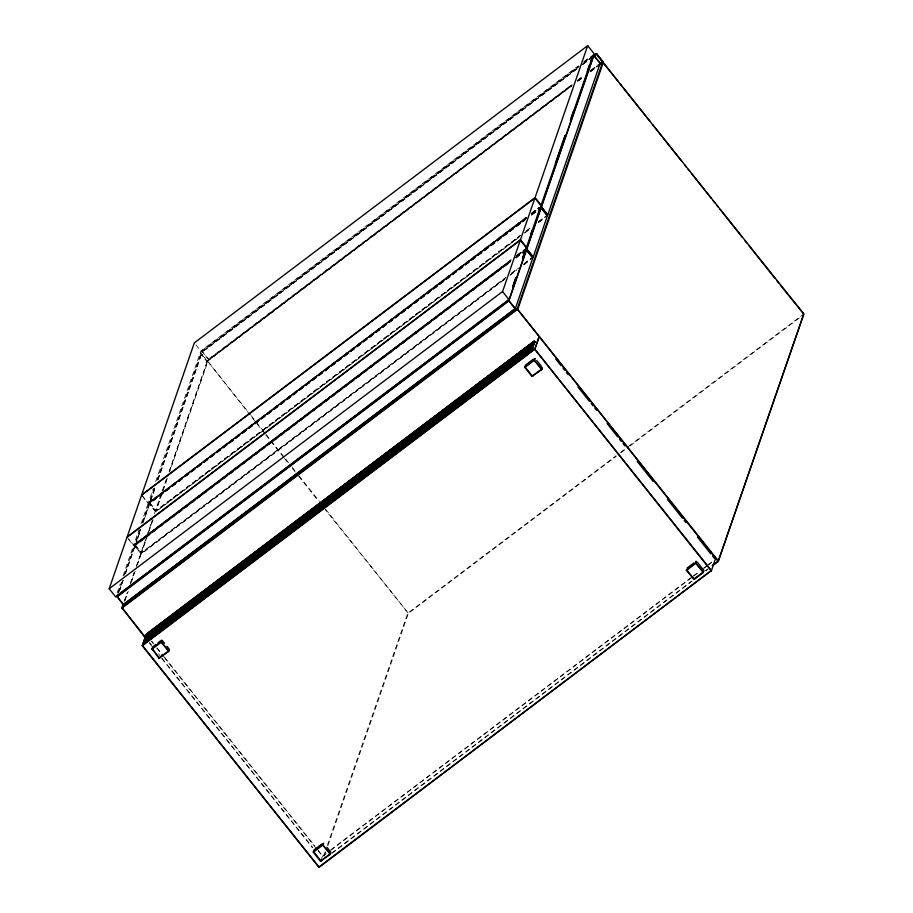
<?xml version="1.0" encoding="UTF-8"?>
<svg xmlns="http://www.w3.org/2000/svg" width="913" height="913" viewBox="0 0 913 913"><rect width="100%" height="100%" fill="white"/><g stroke="black" fill="none" stroke-linecap="round" stroke-linejoin="round"><path stroke-width="0.68" stroke-dasharray="4.57 3.42" d="M125.492 573.752L135.158 545.837L134.553 545.072L510.721 260.867M504.455 279.481L141.195 553.94L134.633 546.111L510.435 261.86M511.154 259.623L134.987 543.828L135.592 544.593L140.613 530.088M519.052 237.346L155.781 511.805L149.447 503.759L149.139 502.937L526.504 217.876M155.781 511.805L149.276 503.622L525.021 219.725M525.74 217.488L149.549 501.888L150.177 502.458L526.345 218.241M576.936 68.783L200.358 353.468L206.897 361.468L572.268 85M577.016 68.92L200.358 353.468L200.575 352.726L207.091 360.909L200.575 352.726L577.552 67.961M158.052 479.713L202.526 351.311L201.91 350.546L578.18 66.421M571.823 84.955L208.552 359.414L202.001 351.573L578.922 66.478M264.907 433.88L207.342 360.783L250.253 414.536M117.069 592.982L120.265 583.761M123.004 575.863L133.492 545.563L510.938 260.388M127.112 536.992L133.629 545.175L138.753 530.362M141.081 523.628L148.077 503.428L526.664 217.385M141.698 494.857L148.214 503.04L153.338 488.238M155.667 481.516L200.849 351.037L578.294 65.862M117.982 592.936L121.669 582.3M123.94 575.841L134.553 545.072L135.158 545.837M140.009 529.323L134.964 544.022L511.223 259.76M142.268 522.921L149.139 502.937L149.755 503.702L143.352 522.168M154.206 488.318L149.572 501.694M156.968 480.489L201.91 350.546L202.526 351.311M118.439 592.868L122.65 580.497M124.921 574.163L134.679 545.757L141.195 553.94L137.486 564.633M140.499 529.186L134.976 545.118L141.538 552.958L505.939 277.632M142.839 522.202L149.276 503.622L524.781 220.353M154.719 487.896L149.572 502.983L156.123 510.812L520.524 235.497M157.504 479.861L202.035 351.231L208.552 359.414L169.578 471.964M119.318 591.008L122.993 580.371M125.298 573.729L134.964 545.814M135.592 544.593L140.419 530.054M143.158 522.145L149.549 503.679L525.203 219.862M154.811 489.083L149.983 502.435L154.617 489.06M157.858 479.69L202.446 351.174M119.512 591.031L123.187 580.406M206.897 361.468L572.189 84.863M124.1 601.587L127.352 592.195M130.228 583.475L133.937 572.736M136.185 566.699L152.437 519.748M154.377 513.711L166.463 478.834M169.167 471.462L207.342 360.783M124.647 600.663L127.421 592.64M130.662 583.293L134.359 572.599M136.676 565.923L141.059 553.689L504.318 279.23M152.209 521.049L141.184 552.913L505.756 277.495M166.908 478.617L155.769 510.766L520.353 235.36M169.225 471.918L208.198 359.368L571.686 84.704M125.001 600.708L128.242 591.35M131.472 582.003L135.181 571.31M153.03 519.771L141.538 552.958L135.021 544.776L511.759 260.388L134.531 545.266M167.262 478.663L156.123 510.812L149.618 502.629L526.641 218.127M321.57 858.665L322.426 856.2L326.135 853.335M323.613 856.086L325.473 850.722M327.333 845.347L407.7 613.262L616.013 455.792M324.309 856.177L325.701 852.149M328.018 845.438L408.385 613.353L616.286 456.283M202.001 351.573L579.104 66.615M207.262 361.457L571.218 86.393M155.427 511.759L518.915 237.095M583.978 61.559L589.661 57.268M583.761 62.05L592.857 55.179M584.605 62.187L592.548 56.184M583.156 63.533L592.72 56.332M582.814 63.933L590.049 58.523M582.631 64.481L590.585 58.466M582.699 64.618L588.394 60.326M577.358 80.412L583.03 76.121M590.985 70.118L598.928 64.115M577.495 80.664L583.167 76.372M589.981 71.225L596.794 66.09M577.883 80.561L583.567 76.27M591.533 70.255L597.216 65.953M577.689 80.96L583.647 76.407M590.186 71.522L597.296 66.09M572.074 85.56L206.703 361.434M577.667 81.177L583.453 76.966M590.175 71.728L597.102 66.649M578.032 81.234L583.715 76.943M590.528 71.796L597.342 66.649M531.423 213.186L539.378 207.183M148.214 503.04L525.82 217.625M531.343 213.574L539.457 207.319M532.347 213.094L538.031 208.803M531.937 213.87L540.176 207.65M532.028 213.95L539.982 207.947M532.313 213.847L540.256 207.844M531.834 214.578L539.777 208.575M531.526 215.057L539.96 208.712M531.606 215.206L537.278 210.903M526.025 231.069L530.567 227.634M538.51 221.631L546.465 215.628M526.208 231.206L530.738 227.782M538.693 221.779L546.636 215.765M524.587 232.804L530.259 228.512M538.214 222.51L546.157 216.507M524.724 233.055L530.396 228.764M538.35 222.761L544.022 218.469M516.838 255.332L525.922 248.462M516.906 255.469L526.002 248.598M133.629 545.175L511.075 260M516.758 255.708L525.854 248.838M516.621 256.097L522.304 251.794M517.534 255.72L525.489 249.706M515.366 257.512L526.664 248.872M515.446 257.694L525.397 250.082M516.107 257.58L525.192 250.71M134.85 545.906L510.607 262.008M515.868 258.196L525.363 250.858M511.44 273.204L518.242 268.057M523.925 263.766L533.009 256.907M511.611 273.352L518.424 268.205M524.096 263.914L532.039 257.911M510.002 274.939L516.804 269.792M523.617 264.644L531.56 258.641M510.139 275.19L516.941 270.043M523.754 264.896L529.437 260.616M620.566 452.357L627.379 447.21M628.509 446.354L803.463 314.175M620.829 452.848L628.783 446.845M629.913 445.989L801.454 316.377M330.689 849.9L692.248 576.731M693.389 575.875L699.073 571.572M703.615 568.137L707.027 565.558M708.168 564.702L713.852 560.411M317.998 850.642L322.426 856.2L326.329 853.689M330.883 850.254L692.442 577.073M693.583 576.217L699.267 571.926M703.809 568.491L707.221 565.912M708.362 565.056L711.775 562.476M331.659 853.062L691.78 580.965M705.418 570.671L707.689 568.947M332.001 853.335L692.122 581.239M705.76 570.945L708.032 569.221M195.964 344.897L200.849 351.037M251.143 415.655L265.329 433.481M266.219 434.588L284.845 457.995M285.723 459.102L291.053 465.79M291.932 466.908L295.481 471.359M299.03 475.821L319.436 501.442M325.644 509.249L408.385 613.353L325.222 509.648M265.797 434.987L283.532 457.276M284.422 458.394L287.972 462.845M292.4 468.415L297.718 475.102M298.608 476.221L318.123 500.735M142.382 496.261L148.077 503.428M128.607 539.423L133.492 545.563M151.741 641.109L153.521 643.334M157.059 647.785L164.146 656.698M165.036 657.805L314.757 845.906M318.295 850.357L322.917 856.268M151.444 641.394L153.213 643.619M156.762 648.07L162.959 655.865M163.849 656.983L317.108 849.524M149.629 642.649L151.398 644.875M158.497 653.788L161.156 657.132M162.046 658.25L312.817 847.663M149.276 642.832L151.935 646.176M161.692 658.433L312.463 847.846"/><path stroke-width="1.37" d="M117.058 595.584L117.663 596.349L117.058 595.584L146.605 573.261M532.701 257.786L526.322 249.854L532.884 257.694L515.252 308.811L123.255 604.668L117.092 596.531L508.746 300.628L594.215 53.833L587.698 45.65L194.343 342.854L141.698 494.857L535.064 197.653L587.698 45.65M712.574 565.798L718.257 561.495L803.817 313.992L602.683 62.084L517.203 308.925L121.863 607.624L145.726 638.381M166.942 646.29L169.316 649.269L168.722 651.494L158.908 658.205L151.889 648.492L160.905 641.668L161.407 640.218M326.9 847.241L330.848 852.206L330.255 854.431L320.452 861.142L313.33 852.194L313.924 849.98L321.81 844.011M508.005 300.217L508.609 300.982L508.005 300.217L357.987 413.555M515.297 308.468L508.746 300.628L515.08 308.662L123.255 604.668M533.181 257.055L526.664 248.872L533.181 257.055L547.469 215.559L540.918 207.719L547.286 215.651M540.713 208.141L540.085 207.571L526.116 248.484M542.322 367.448L541.729 369.662L531.914 376.384L524.792 367.437L525.397 365.223L533.283 359.254M547.766 214.909L541.261 206.726L547.766 214.909L600.24 63.168L593.69 55.328L600.058 63.259M531.88 347.385L532.747 348.469L532.017 346.986L532.747 348.469L144.391 642.022L145.315 642.626L532.074 350.409L531.343 348.926L144.585 641.131L145.452 642.227M146.411 638.552L145.92 637.251L145.726 638.141L534.082 344.6L533.854 343.174L533.215 343.505L533.843 344.395L145.783 637.662L146.651 638.746L145.726 638.141L145.92 637.251L532.69 345.046L533.42 346.529L145.053 640.081L145.738 640.492L145.258 639.191L532.507 347.043L532.062 347.727M534.892 342.249C533.283 339.385 534.493 344.144 534.961 341.77L534.025 341.165L147.267 633.382L147.073 634.261L147.997 634.866L147.518 633.576L167.992 618.101M593.484 55.75L593.051 55.202M598.141 65.713L602.82 62.164L596.474 54.198L593.998 55.887M599.567 64.378L603.002 61.605L596.474 53.616L602.797 62.346L603.002 61.605L599.499 64.241M686.336 570.374L695.444 562.785L695.946 561.335L696.733 561.438L695.752 563.344L686.336 570.374L694.245 579.424L703.261 572.599L703.763 571.161M319.082 867.35L142.348 645.32L534.607 348.949L711.398 570.499L319.082 867.35L142.291 645.799L146.183 634.238M520.342 240.176L502.549 291.555L509.066 299.738L115.7 596.931L109.183 588.748L126.975 537.38L520.342 240.176L526.847 248.359M123.255 603.596L121.783 608.286L517.899 309.016L603.367 62.175L602.683 62.084M146.126 634.718L142.291 645.799L534.801 349.302L538.944 337.936M147.278 636.053L146.594 635.311L147.324 636.806L146.594 635.311L533.363 343.105L534.231 344.19M147.21 633.862L147.952 634.124M144.962 642.159L532.268 349.531L532.074 350.409L531.343 348.926L531.834 350.215M145.487 640.618L145.258 639.191L198.966 598.996M534.927 198.041L141.572 495.245L127.112 536.992L520.467 239.788L534.927 198.041L541.443 206.224M512.604 286.922L515.822 277.62M522.727 257.683L524.108 253.688M530.944 233.945L532.325 229.996M555.332 163.518L565.067 135.432M571.082 118.039L573.398 111.352M587.299 71.225L589.615 64.538M590.996 60.532L592.389 56.515M512.798 286.956L516.028 277.643M522.464 259.041L525.489 249.706L526.128 250.276M541.637 203.667L565.261 135.455M570.351 120.744L592.583 56.538M596.474 53.616L594.078 56.024M533.363 345.787C532.975 347.442 532.678 343.665 533.169 346.335L145.053 640.081L145.498 639.397M531.4 349.668L531.834 348.983L467.89 397.246M534.756 342.66L534.71 341.907M538.453 337.867L534.801 349.302L711.341 570.979L715.244 559.418M541.398 206.977L593.861 55.465M526.801 249.123L541.089 207.856M146.171 637.457L146.297 638.278M144.825 641.325L144.391 642.022L144.585 641.131L252.89 559.68M532.736 345.787L533.181 345.103L476.05 388.208M532.804 347.99L144.448 641.531M711.398 570.499L318.591 867.282M593.062 56.195L596.668 53.639M109.183 588.748L502.549 291.555M148.876 571.549L318.215 443.615M320.486 441.892L355.716 415.278M147.13 633.782L533.888 341.565L534.813 342.17L146.457 635.722M170.263 616.389L246.476 558.802M248.758 557.078L264.679 545.05M266.95 543.326L284.011 530.442M286.294 528.718L324.971 499.502M327.242 497.779L459.193 398.079M461.476 396.368L534.516 341.234L147.324 634.124M154.776 628.966L157.047 627.242M270.796 541.295L273.078 539.583M405.03 439.883L407.301 438.16M445.978 408.944L448.26 407.221M483.513 380.584L485.796 378.861M184.38 607.145L146.4 636.201L533.854 343.174L477.864 385.412M186.651 605.433L262.864 547.846M265.147 546.134L300.411 519.486M302.682 517.762L341.359 488.546M343.63 486.823L378.895 460.186M381.178 458.463L397.098 446.434M399.369 444.711L475.582 387.135M171.165 618.01L173.436 616.286M208.7 589.65L210.971 587.926M287.196 530.35L289.467 528.627M481.71 383.38L483.981 381.657M499.913 369.628L502.184 367.905M147.313 636.589L182.566 609.952M184.848 608.229L200.769 596.2M203.051 594.477L316.8 508.53M319.071 506.818L395.283 449.23M397.566 447.518L413.486 435.478M415.769 433.766L432.83 420.87M435.102 419.147L473.779 389.931M206.897 592.446L209.168 590.722M303.584 519.394L305.855 517.671M341.12 491.034L343.402 489.311M419.615 431.735L421.886 430.012M201.237 597.273L236.501 570.636M238.772 568.913L277.449 539.697M279.732 537.974L333.188 497.585M335.47 495.862L411.683 438.286M413.954 436.562L449.219 409.914M451.49 408.202L490.167 378.975M492.449 377.263L527.703 350.615M529.985 348.892L532.256 347.18M223.286 581.49L225.557 579.778M357.508 480.078L359.79 478.355M436.003 420.779L438.274 419.056M255.172 557.969L331.385 500.381M333.656 498.658L349.576 486.629M351.859 484.906L465.607 398.97M146.4 641.017L152.083 636.715M161.19 629.844L174.84 619.528M183.935 612.657L193.042 605.775M202.138 598.905L212.375 591.168M221.471 584.297L230.578 577.415M239.674 570.545L253.323 560.228M262.43 553.358L271.526 546.476M277.21 542.185L290.859 531.868M299.966 524.986L309.062 518.116M318.169 511.234L331.818 500.929M337.502 496.626L350.021 487.177M355.705 482.874L364.801 476.004M367.083 474.281L372.766 469.99M378.45 465.687L387.557 458.817M396.653 451.935L405.76 445.065M408.031 443.341L413.715 439.05M415.997 437.327L425.093 430.457M434.189 423.575L443.296 416.705M448.979 412.402L466.041 399.506M475.148 392.636L484.244 385.765M489.927 381.463L492.21 379.74M494.481 378.028L503.588 371.146M512.684 364.276L521.779 357.394M152.391 647.043L155.769 644.487M158.029 642.775L160.277 641.074M686.93 568.16L693.697 563.047M712.231 565.524L718.337 560.833L803.817 313.992L780.41 285.198M526.504 250.002L508.883 300.879L117.058 596.874M534.037 343.847L534.082 344.6L533.215 343.505M524.792 367.437L534.219 360.407L535.201 358.501L524.895 366.661L532.701 376.487M531.914 376.384L541.82 368.898L533.911 359.848L541.729 369.662M151.786 649.257L161.213 642.227L162.194 640.333L164.568 643.311M158.908 658.205L168.814 650.718L160.905 641.668L168.722 651.494M693.458 579.321L702.873 572.291L703.855 570.385L697.532 562.431M313.33 852.194L322.746 845.164L323.727 843.258L313.421 851.418L321.239 861.244M320.452 861.142L330.346 853.655L322.437 844.605L330.255 854.431M532.553 345.445L533.477 346.05M694.245 579.424L686.428 569.598M123.609 604.714L117.092 596.531M159.695 658.307L151.889 648.492M603.025 62.358L618.101 81.303M619.87 83.528L621.65 85.754M623.419 87.979L650.033 121.406M652.692 124.75L681.954 161.521M684.624 164.865L686.393 167.09M688.162 169.316L689.943 171.553M691.712 173.778L711.227 198.292M712.996 200.518L714.776 202.743M716.545 204.98L718.326 207.205M720.095 209.431L742.269 237.289M744.928 240.633L746.697 242.858M748.477 245.083L775.08 278.511M776.86 280.748L778.629 282.973M535.064 197.653L541.58 205.836M520.467 239.788L526.984 247.971M555.777 359.083L561.084 365.759M562.865 367.985L564.633 370.21M566.402 372.436L568.171 374.661M577.918 386.907L589.433 401.378M591.213 403.603L592.982 405.829M594.751 408.054L596.52 410.279M607.156 423.632L617.793 436.985M619.562 439.21L621.331 441.436M623.1 443.661L624.88 445.898M637.274 461.476L653.229 481.505M667.403 499.32L682.456 518.242M684.236 520.467L686.005 522.692M697.521 537.152L710.805 553.849M712.585 556.074L714.354 558.3M536.787 360.498L541.535 366.455M145.19 637.08L121.863 607.624M703.352 571.835L703.261 572.599L695.444 562.785L703.352 571.835M718.337 560.833L718.257 561.495L517.203 308.925L718.337 560.833"/></g></svg>
